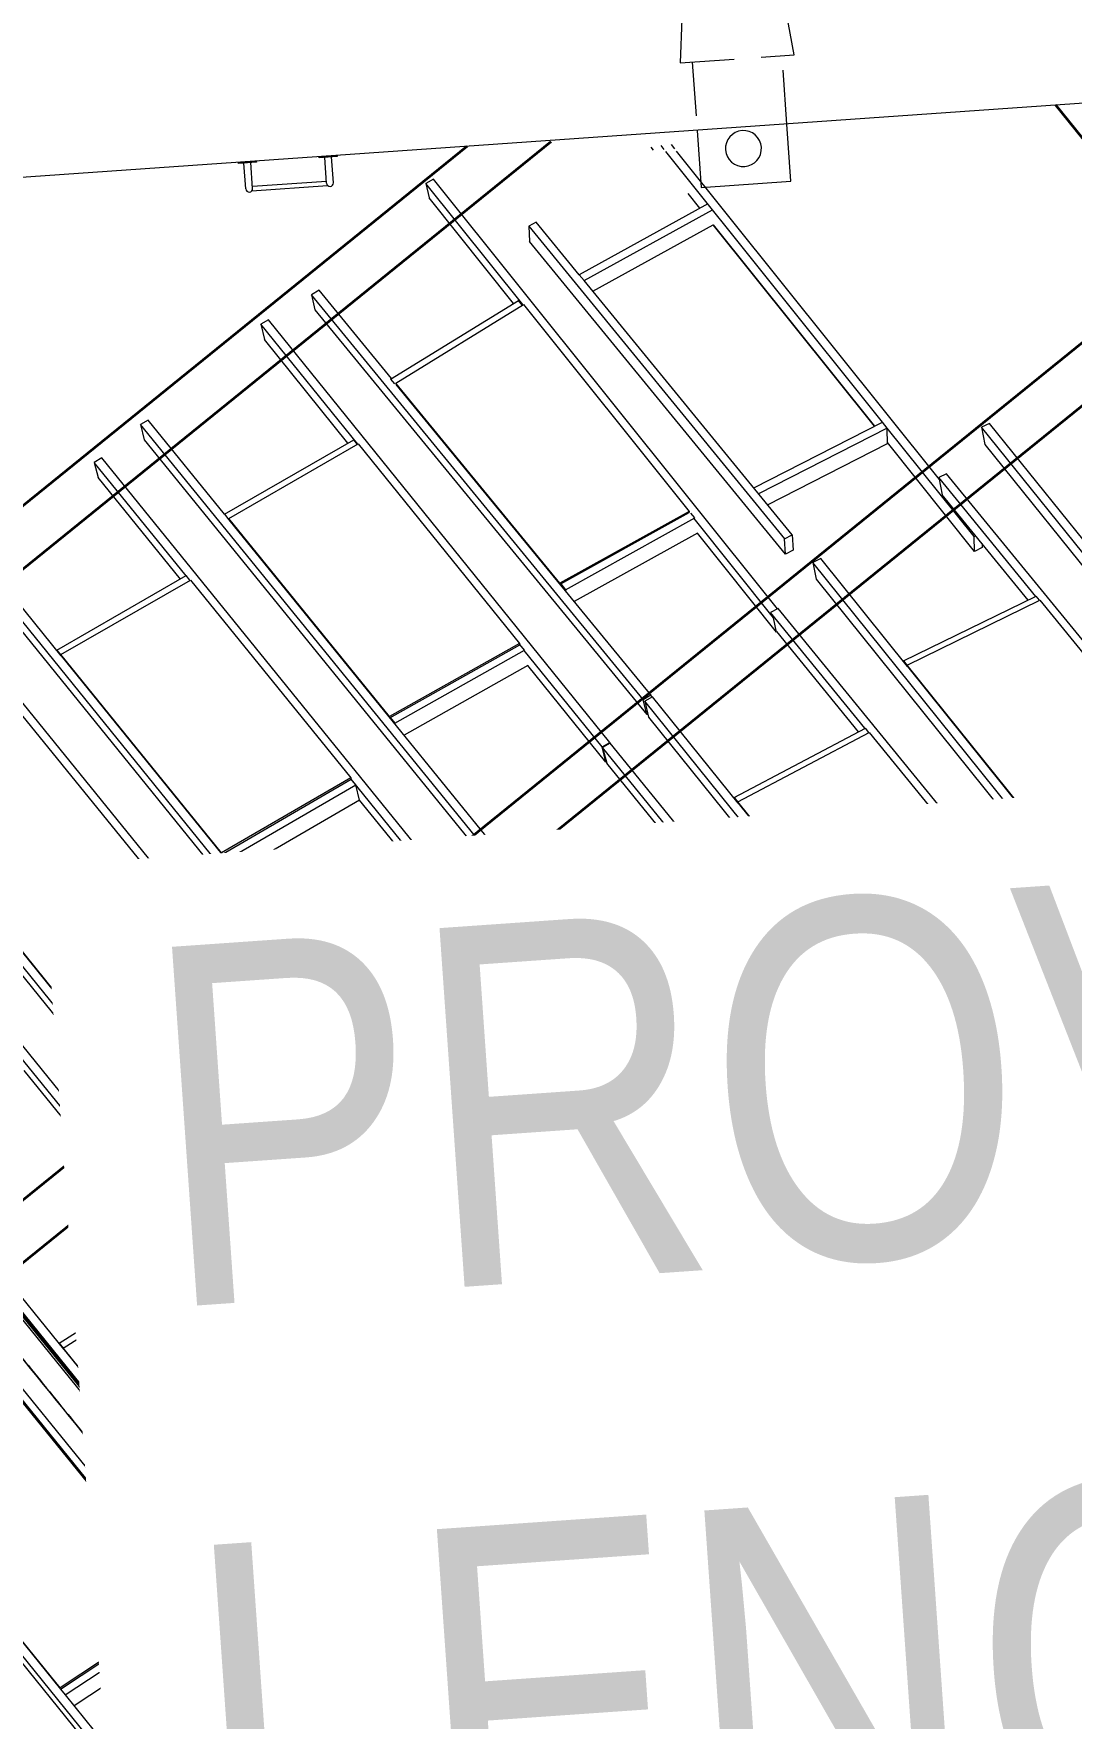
# Model space of a CAD drawing. Header units: millimetres. Extents: x 834681283 to 835686922, y 817551134 to 819407044.
# Drawn here: x 835559360 to 835565128, y 818179809 to 818189179 of the extents above; entities that cross this region are included whole.
import ezdxf

# ---------------------------------------------------------------- set-up
doc = ezdxf.new("R2010")
doc.units = ezdxf.units.MM
doc.header["$LTSCALE"] = 1200
doc.header["$MEASUREMENT"] = 0
for name, pattern in [('P01-MAGP-P-RF$0$HIDDEN2', [0.1875, 0.125, -0.0625]), ('P01-MAGP-P-RF$0$P01_MS_01_N1-FloorPlan-PART2OFUPPERROOFSETTINGOUT$0$BH DASHED3', [2, 1, -1]), ('P01-MAGP-P-RF$0$PHANTOM', [2.5, 1.25, -0.25, 0.25, -0.25, 0.25, -0.25])]:
    doc.linetypes.add(name, pattern=pattern)
for name, color, linetype, lineweight in [('P01-MAAN-P-EVA$0$DW-TXT', 7, 'Continuous', 13), ('P01-MAGP-P-RF$0$A-GENM', 253, 'Continuous', 13), ('P01-MAGP-P-RF$0$AR-ROOF_AR_BS_MI_', 3, 'Continuous', 18), ('P01-MAGP-P-RF$0$AR-STAIR_AR_BS_MI_', 253, 'Continuous', 18), ('P01-MAGP-P-RF$0$MMH053__', 253, 'P01-MAGP-P-RF$0$PHANTOM', 40), ('P01-MAGP-P-RF$0$P01_MS_01_N1-FloorPlan-PART2OFUPPERROOFSETTINGOUT$0$S-BEAM', 253, 'Continuous', 35), ('P01-MAGP-P-RF$0$P01_MS_01_N1-FloorPlan-PART2OFUPPERROOFSETTINGOUT$0$S-COLS-HIDN', 253, 'P01-MAGP-P-RF$0$P01_MS_01_N1-FloorPlan-PART2OFUPPERROOFSETTINGOUT$0$BH DASHED3', 18), ('P01-MAGP-P-RF$0$ROOF MESH HALF TONE$0$A-GLAZ', 253, 'Continuous', 9), ('P01-MAGP-P-RF$0$ROOF MESH HALF TONE$0$A-MASS', 253, 'Continuous', 9)]:
    doc.layers.add(name, color=color, linetype=linetype, lineweight=lineweight)
doc.styles.add('P01-MAAN-P-EVA$0$ARIAL', font='arial.ttf', dxfattribs={"width": 0.8})

# ---------------------------------------------------------------- blocks, each defined once
blk = doc.blocks.new('P01-MAAN-P-EVA')
at = {"layer": 'P01-MAAN-P-EVA$0$DW-TXT', "insert": (835559946.3, 818184087.5), "char_height": 2000, "attachment_point": 1, "rotation": 3.99859, "style": 'P01-MAAN-P-EVA$0$ARIAL', "bg_fill": 3, "box_fill_scale": 1.25, "bg_fill_color": 256, "bg_fill_transparency": 0}
blk.add_mtext_dynamic_manual_height_columns('PROVIDED AGGREGATE LENGTH OF BUILDING FRONTAGES UPON THOROUGHFARES = 167.0m ', width=35991.508, gutter_width=10, heights=[0], dxfattribs=at)
blk = doc.blocks.new('P01-MAGP-P-RF$0$ROOF MESH HALF TONE')
at = {"layer": 'P01-MAGP-P-RF$0$ROOF MESH HALF TONE$0$A-GLAZ', "lineweight": 5}
for p, q in [((35053.4, 74606.9), (35040.8, 74625.1)), ((35112.9, 74606.9), (35097.5, 74629.1)), ((36217, 73009.6), (35121, 74595.1)), ((35153.1, 74631.1), (35169.8, 74606.9)), ((35179.3, 74593.2), (36508.9, 72669.8)), ((33821.9, 74531.5), (33778.1, 74509.9)), ((34268.3, 73801), (33778.1, 74509.9)), ((33778.1, 74509.9), (33789.6, 74429)), ((35562.7, 72013.8), (33821.9, 74531.5)), ((34217.3, 73810.4), (33789.6, 74429)), ((35287.8, 74267.7), (35228.9, 74353)), ((34331.3, 74233.3), (34330.5, 74148.4)), ((34374.9, 74252.6), (34331.3, 74233.3)), ((34331.3, 74233.3), (35629.4, 72399.3)), ((34592.7, 73944.9), (34374.9, 74252.6)), ((35332.9, 74288.6), (34592.7, 73944.9)), ((34617.3, 73909.8), (35357.2, 74253.4)), ((35628.5, 72314.5), (34330.5, 74148.4)), ((34661.5, 73847.7), (35355.4, 74169.9)), ((36171.1, 72989.9), (35355.2, 74170.2)), ((35355.4, 74169.9), (36171.1, 72989.9)), ((33143.8, 73959.2), (33100.1, 73937.5)), ((34783.1, 71563.3), (33100.1, 73937.5)), ((33100.1, 73937.5), (33113.9, 73853.1)), ((33511, 73441.2), (33143.8, 73959.2)), ((34592.7, 73944.9), (34617.3, 73909.8)), ((33113.9, 73853.1), (34797, 71479)), ((35672.9, 72418.7), (34617.5, 73909.9)), ((32851.7, 73814), (32807.8, 73792.8)), ((33298.6, 73089.9), (32807.8, 73792.8)), ((32807.8, 73792.8), (32821.5, 73707.1)), ((34581.3, 71336.9), (32851.7, 73814)), ((33506.1, 73438.6), (34245.7, 73825.2)), ((33534, 73414.2), (34272.6, 73800.3)), ((34265.7, 73796.7), (34245.7, 73825.2)), ((34272.6, 73800.3), (35110, 72589.1)), ((33245, 73100.5), (32821.5, 73707.1)), ((33506.1, 73438.6), (33526.1, 73410)), ((34365.7, 72241), (33534, 73414.2)), ((33534, 73414.2), (33535.1, 73407.2)), ((34826.8, 71585), (33535.1, 73407.2)), ((32146, 73304.9), (32102.1, 73283.8)), ((33814, 70845.7), (32102.1, 73283.8)), ((32102.1, 73283.8), (32116.3, 73197.3)), ((32532.9, 72753.9), (32146, 73304.9)), ((32116.3, 73197.3), (33822.4, 70767.5)), ((31874.3, 73112.8), (31830.3, 73091.4)), ((32296.1, 72427), (31830.3, 73091.4)), ((31830.3, 73091.4), (31845.9, 73005.4)), ((33591, 70663.9), (31874.3, 73112.8)), ((32531.9, 72753.5), (33278.5, 73116.8)), ((32555.1, 72728), (33301.6, 73091.3)), ((33297.6, 73089.4), (33278.5, 73116.8)), ((33301.6, 73091.3), (34117.9, 71922.3)), ((32262.8, 72410.8), (31845.9, 73005.4)), ((35477.9, 72694.2), (36217.2, 73009.6)), ((36241.8, 72974.5), (36217.2, 73009.6)), ((36241.8, 72974.5), (35502.7, 72659.2)), ((36236.6, 72889.5), (36241.5, 72969.1)), ((36680.9, 72338.5), (36241.6, 72974)), ((36810.2, 72960.5), (36765.2, 72942.4)), ((38505.7, 70440), (36765.2, 72942.4)), ((36765.2, 72942.4), (36777.2, 72844.5)), ((38001.9, 71247.1), (36810.2, 72960.5)), ((35547.7, 72595.6), (36236.6, 72889.5)), ((36678.2, 72256.4), (36237, 72894.6)), ((36777.2, 72844.5), (38517.7, 70342.1)), ((32531.9, 72753.5), (32555.2, 72720.2)), ((32556.3, 72720.7), (32552.9, 72725.5)), ((33370, 71567.4), (32555.1, 72728)), ((32555.1, 72728), (32556.3, 72720.7)), ((33857.9, 70866.8), (32556.3, 72720.7)), ((31572.4, 72031.4), (31154.4, 72629)), ((36552.2, 72698.3), (36507.5, 72679.4)), ((36999.6, 71983), (36507.5, 72679.4)), ((36507.5, 72679.4), (36520.9, 72583)), ((38246.2, 70300.5), (36552.2, 72698.3)), ((32835.2, 70141.5), (31110.5, 72607.6)), ((35110, 72589.1), (34365.7, 72241)), ((34370.9, 72235.9), (35111.1, 72582.1)), ((34394.7, 72201.8), (35140.2, 72550.5)), ((35110, 72589.1), (35111.1, 72582)), ((35140.2, 72550.5), (35120.2, 72579)), ((35537.4, 71965.5), (35135, 72547.4)), ((36957, 71965.7), (36520.9, 72583)), ((31125.9, 72522), (32839.2, 70072.1)), ((35148.2, 72465.6), (34438, 72133.5)), ((35548.8, 71884.7), (35147.7, 72464.8)), ((32606.3, 69978.1), (30891.8, 72422.4)), ((31549.6, 72064.8), (32296.6, 72427.2)), ((31571.1, 72038.7), (32318.1, 72401.1)), ((32315.7, 72400), (32296.6, 72427.2)), ((32318.1, 72401.1), (33131.4, 71241)), ((35628.5, 72314.5), (35629.4, 72399.3)), ((35629.4, 72399.3), (35672.9, 72418.7)), ((35672.9, 72418.7), (35672.1, 72333.9)), ((36678.2, 72256.4), (36680.9, 72338.5)), ((36680.9, 72338.5), (36690.6, 72342.9)), ((35672.1, 72333.9), (35628.5, 72314.5)), ((35821.9, 72276), (35777.2, 72257.2)), ((37525, 69738.4), (35777.2, 72257.2)), ((35777.2, 72257.2), (35789.3, 72162.6)), ((36260.7, 71643.6), (35821.9, 72276)), ((36721.7, 72275.8), (36678.2, 72256.4)), ((36722.4, 72297.8), (36721.7, 72275.8)), ((34365.7, 72241), (34366.8, 72233.9)), ((34366.8, 72233.9), (34370.9, 72235.9)), ((34371.7, 72227), (34370.9, 72235.9)), ((34370.9, 72235.9), (34394.7, 72201.8)), ((34394.7, 72201.8), (34395.5, 72193.4)), ((35789.3, 72162.6), (37537.1, 69643.8)), ((31549.6, 72064.8), (31572.2, 72032.5)), ((32385.1, 70874.8), (31571.1, 72038.7)), ((31571.1, 72038.7), (31572.4, 72031.3)), ((31572.4, 72031.3), (32386.4, 70867.4)), ((35567.4, 72016), (35523.1, 71995.8)), ((36001.3, 71317.3), (35523.1, 71995.8)), ((35537.4, 71965.5), (35540.9, 71967.3)), ((35548.8, 71884.7), (35537.4, 71965.5)), ((37266.7, 69605.1), (35567.4, 72016)), ((36241.2, 71675.9), (37002.6, 71984.2)), ((37019.8, 71959.5), (37002.6, 71984.2)), ((31849.5, 69446.9), (30122.5, 71917.5)), ((34117.9, 71922.3), (33370, 71567.4)), ((33371.2, 71560.1), (34119.1, 71914.9)), ((33395.5, 71527.2), (34143.4, 71882.1)), ((34117.9, 71922.3), (34119.1, 71914.9)), ((34119.1, 71914.9), (34120.1, 71915.4)), ((34143.4, 71882.1), (34120.1, 71915.4)), ((34537.4, 71315.8), (34142.4, 71881.5)), ((35551.5, 71886), (35548.8, 71884.7)), ((35964, 71300.7), (35549.7, 71888.5)), ((36259.6, 71651.8), (37020.6, 71959.9)), ((37020.6, 71959.9), (37786.6, 70875.5)), ((30140, 71833.9), (31867.1, 69363.3)), ((34156.3, 71795.5), (33443.4, 71457.2)), ((34551, 71230), (34156.3, 71795.4)), ((31622.8, 69289.2), (29908.2, 71734.4)), ((31329.4, 71719.1), (32146.4, 70554.3)), ((36241.7, 71671), (36241.2, 71675.9)), ((36241.2, 71675.9), (36260, 71649.1)), ((37029, 70543.1), (36259.6, 71651.8)), ((36259.6, 71651.8), (36260.7, 71643.6)), ((36260.7, 71643.6), (37030.1, 70534.9)), ((33370, 71567.4), (33371.2, 71560.1)), ((33372.5, 71558.2), (33372.2, 71560.5)), ((33372.2, 71560.5), (33395.5, 71527.2)), ((34783.1, 71563.3), (34826.8, 71585)), ((34797, 71479), (34783.1, 71563.3)), ((34835.5, 71574.1), (34791.1, 71553.9)), ((36533.5, 69048.9), (34791.1, 71553.9)), ((34791.1, 71553.9), (34805.8, 71463.5)), ((34826.8, 71585), (34829.1, 71571.2)), ((35269, 70950.9), (34835.5, 71574.1)), ((34802.8, 71481.8), (34797, 71479)), ((34805.8, 71463.5), (36548.2, 68958.5)), ((31403.2, 70175.1), (30585, 71345.6)), ((30586.5, 71338.4), (31404.7, 70167.9)), ((34537.4, 71315.8), (34581.3, 71336.9)), ((34551, 71230), (34537.4, 71315.8)), ((34582.3, 71333.1), (34538.2, 71311.6)), ((35005.6, 70647.2), (34538.2, 71311.6)), ((34538.2, 71311.6), (34556.3, 71223.7)), ((34581.3, 71336.9), (34582, 71332.9)), ((36286.6, 68910), (34582.3, 71333.1)), ((35248.6, 70983.9), (36003.8, 71318.4)), ((36021.8, 71292.7), (36003.8, 71318.4)), ((33131.4, 71241), (32385.1, 70874.8)), ((32386, 70867.2), (33132.3, 71233.4)), ((33131.4, 71241), (33132.7, 71233.6)), ((33132.3, 71233.4), (33132.7, 71233.6)), ((33155.5, 71200.2), (33132.3, 71233.4)), ((33547.1, 70642.5), (33132.7, 71233.6)), ((34554.7, 71231.8), (34551, 71230)), ((34972.8, 70631.6), (34556.3, 71223.7)), ((35267.7, 70958.7), (36022.6, 71293)), ((36022.6, 71293), (36807.3, 70179.7)), ((32409.2, 70834), (33155.5, 71200.2)), ((33171.4, 71114.6), (33155.5, 71200.2)), ((33171.4, 71114.6), (32458.3, 70764.7)), ((33562.7, 70556.6), (33171.4, 71114.7)), ((35249.2, 70979.3), (35248.6, 70983.9)), ((35248.6, 70983.9), (35268.1, 70955.9)), ((36055.6, 69825.8), (35267.7, 70958.7)), ((35267.7, 70958.7), (35269, 70950.9)), ((35269, 70950.9), (36056.9, 69818)), ((32385.1, 70874.8), (32386.4, 70867.4)), ((32386, 70867.2), (32409.2, 70834)), ((33808.1, 70853.5), (33805.5, 70852.3)), ((35542.7, 68359.8), (33805.5, 70852.3)), ((33805.5, 70852.3), (33822.7, 70765.6)), ((33814, 70845.7), (33857.9, 70866.8)), ((34279.1, 70257.3), (33855.2, 70865.5)), ((33857.9, 70866.8), (33859.1, 70860)), ((37027.2, 70533.7), (37785.3, 70866.3)), ((37786.6, 70875.5), (37029, 70543.1)), ((32879.1, 70162.9), (32409.7, 70834.2)), ((33822.7, 70765.6), (35541.5, 68299.7)), ((37049.2, 70502.3), (37807.2, 70835)), ((33547.1, 70642.5), (33591, 70663.9)), ((33591, 70663.9), (33594.3, 70646)), ((33562.7, 70556.6), (33547.1, 70642.5)), ((33597.7, 70647.7), (33553.9, 70625.4)), ((34012.5, 69972.6), (33553.9, 70625.4)), ((33553.9, 70625.4), (33573.9, 70540.8)), ((33569.4, 70559.8), (33562.7, 70556.6)), ((35305.3, 68217.1), (33597.7, 70647.7)), ((34257.9, 70290.8), (35007.5, 70648.1)), ((34277.6, 70264.8), (35027, 70622.1)), ((35026, 70621.6), (35007.5, 70648.1)), ((35027, 70622.1), (35826.3, 69485.8)), ((32146.4, 70554.3), (31403.2, 70175.1)), ((31404, 70167.6), (32147.2, 70546.8)), ((31427.4, 70134.2), (32170.6, 70513.4)), ((32146.4, 70554.3), (32147.9, 70547.1)), ((32170.6, 70513.4), (32147.2, 70546.8)), ((32147.3, 70546.8), (32147.9, 70547.1)), ((32562.5, 69956), (32147.9, 70547.1)), ((32189, 70429.9), (32170.6, 70513.4)), ((33983.4, 69957.9), (33573.9, 70540.8)), ((37029, 70543.1), (37030.1, 70534.9)), ((37029.1, 70531), (37049.2, 70502.3)), ((37569.7, 69757.2), (37052, 70503.2)), ((32189, 70429.9), (31475.9, 70066.1)), ((32580.4, 69871.9), (32188.9, 70430)), ((34258.6, 70286.8), (34257.9, 70290.8)), ((34257.9, 70290.8), (34278.3, 70261.7)), ((35079.9, 69113.8), (34277.6, 70264.8)), ((34277.6, 70264.8), (34279.1, 70257.3)), ((34279.1, 70257.3), (35081.4, 69106.3)), ((31403.2, 70175.1), (31404.7, 70167.9)), ((31404, 70167.6), (31427.4, 70134.2)), ((31893.3, 69469), (31428.1, 70134.5)), ((32824.2, 70156.5), (32820.2, 70154.5)), ((34554.1, 67669.9), (32820.2, 70154.5)), ((32820.2, 70154.5), (32839.5, 70070.9)), ((32835.2, 70141.5), (32879.1, 70162.9)), ((33291, 69565), (32875.1, 70160.9)), ((32879.1, 70162.9), (32881, 70152.4)), ((36054.6, 69816.9), (36806.6, 70170.9)), ((36807.3, 70179.7), (36055.6, 69825.8)), ((36077.1, 69784.9), (36829, 70138.9)), ((36806.6, 70171), (36808.6, 70171.9)), ((36829, 70138.9), (36806.6, 70170.9)), ((36807.3, 70179.7), (36808.6, 70171.9)), ((37222.4, 69584.9), (36809.5, 70170.7)), ((36845.4, 70054.4), (36829, 70138.9)), ((32839.5, 70070.9), (34558.4, 67607.9)), ((36846.5, 70048.7), (36130.8, 69711.8)), ((37238.1, 69492.9), (36846.3, 70048.9)), ((32562.5, 69956), (32606.3, 69978.1)), ((32580.4, 69871.9), (32562.5, 69956)), ((32613.6, 69960.7), (32570.1, 69937.6)), ((33020.8, 69295.6), (32570.1, 69937.6)), ((32570.1, 69937.6), (32591.6, 69855.8)), ((32606.3, 69978.1), (32610.4, 69959)), ((34323.1, 67525.7), (32613.6, 69960.7)), ((33269.2, 69598.7), (34014, 69973.4)), ((33289.4, 69572.1), (34034.1, 69946.7)), ((34033, 69946.2), (34014, 69973.4)), ((34034.1, 69946.7), (34844.5, 68793.2)), ((31579.3, 69266.4), (31163.5, 69859.3)), ((32586.6, 69875), (32580.4, 69871.9)), ((32995, 69281.2), (32591.6, 69855.8)), ((36054.6, 69816.9), (36077.1, 69784.9)), ((36055.6, 69825.8), (36056.9, 69818)), ((31599.3, 69184.3), (31206.8, 69744.1)), ((36577.9, 69069.1), (36079.5, 69785.7)), ((33270, 69595.1), (33269.2, 69598.7)), ((33269.2, 69598.7), (33290.1, 69568.8)), ((34102.5, 68407), (33289.4, 69572.1)), ((33289.4, 69572.1), (33291, 69564.9)), ((33291, 69564.9), (34104.1, 68399.8)), ((31838.9, 69461.4), (31835.1, 69459.4)), ((33567.2, 66979.3), (31835.1, 69459.4)), ((31835.1, 69459.4), (31856, 69378.5)), ((31849.5, 69446.9), (31893.3, 69469)), ((32304, 68873.5), (31889.4, 69467.1)), ((31893.3, 69469), (31895.5, 69458.4)), ((35079.6, 69105.5), (35826.2, 69477.5)), ((35826.3, 69485.8), (35079.9, 69113.8)), ((35102.5, 69072.8), (35849, 69444.9)), ((35826.2, 69477.5), (35827.8, 69478.3)), ((35849, 69444.9), (35826.2, 69477.5)), ((35826.3, 69485.8), (35827.8, 69478.3)), ((36242.6, 68888.6), (35828.5, 69477.3)), ((35867.5, 69362.6), (35849, 69444.9)), ((31856, 69378.5), (33588.1, 66898.4)), ((35868.4, 69358.4), (35153.9, 69002.3)), ((36260.7, 68800.7), (35868.3, 69358.6)), ((31579.3, 69266.4), (31622.8, 69289.2)), ((31599.3, 69184.3), (31579.3, 69266.4)), ((31629.9, 69272.5), (31586.6, 69248.7)), ((32030.9, 68615.7), (31586.6, 69248.7)), ((31586.6, 69248.7), (31609.6, 69169.5)), ((31622.8, 69289.2), (31627.3, 69271.1)), ((33340.2, 66835.4), (31629.9, 69272.5)), ((32281.7, 68907.6), (33022.5, 69295.7)), ((32302.2, 68880.5), (33042.9, 69268.5)), ((33041.9, 69268), (33022.5, 69295.7)), ((33042.9, 69268.5), (33862.3, 68101.3)), ((31604.5, 69187.1), (31599.3, 69184.3)), ((32007.2, 68602.9), (31609.6, 69169.5)), ((35079.6, 69105.5), (35102.5, 69072.8)), ((35079.9, 69113.8), (35081.4, 69106.3)), ((35586.7, 68381.3), (35104.3, 69073.5)), ((36511.2, 69079.9), (36504.4, 69076.4)), ((38241.3, 66585.8), (36504.4, 69076.4)), ((36504.4, 69076.4), (36522.7, 68999.5)), ((36533.5, 69048.9), (36577.9, 69069.1)), ((36548.1, 69098.9), (36541.6, 69095.5)), ((36554.3, 69090), (36548.1, 69098.9)), ((36978.2, 68482.2), (36571, 69066)), ((36577.9, 69069.1), (36580.6, 69052.3)), ((36533.9, 69046.4), (36533.5, 69048.9)), ((36548.2, 68958.5), (36546.4, 68969.5)), ((32282.5, 68904.2), (32281.7, 68907.6)), ((32281.7, 68907.6), (32303, 68877.1)), ((33124.1, 67703.5), (32302.2, 68880.5)), ((32302.2, 68880.5), (32304, 68873.5)), ((32304, 68873.5), (33126, 67696.5)), ((36242.6, 68888.6), (36286.6, 68910)), ((36260.7, 68800.7), (36242.6, 68888.6)), ((36301.1, 68877.9), (36257.6, 68854.7)), ((36286.6, 68910), (36294, 68874.2)), ((38008.3, 66447.2), (36301.1, 68877.9)), ((36548.2, 68958.6), (38261.3, 66502.2)), ((31317.4, 68182.7), (30902.9, 68776.1)), ((34844.5, 68793.2), (34102.5, 68407)), ((34102.7, 68399.1), (34844.8, 68785.3)), ((34844.5, 68793.2), (34846.2, 68786)), ((34868, 68752.2), (34844.8, 68785.3)), ((34844.9, 68785.3), (34846.2, 68786)), ((35261.6, 68194.7), (34846.7, 68785.1)), ((36707.9, 68213.6), (36257.6, 68854.7)), ((36257.6, 68854.7), (36279.6, 68772.9)), ((36270.7, 68805.5), (36260.7, 68800.7)), ((32581.2, 66288), (30850, 68766)), ((30872.4, 68687.6), (32603.6, 66209.6)), ((34125.9, 68365.9), (34868, 68752.2)), ((34888.2, 68672), (34868, 68752.2)), ((36682, 68200), (36279.6, 68772.9)), ((30644.5, 68588), (32359.7, 66141.2)), ((31294.9, 68217.1), (32032.1, 68616.4)), ((31315.5, 68189.4), (32052.6, 68588.7)), ((32051.8, 68588.2), (32032.1, 68616.4)), ((32052.6, 68588.7), (32879.9, 67409.8)), ((34889, 68668.8), (34175.6, 68297.5)), ((35281.5, 68110.1), (34888.9, 68668.9)), ((34102.5, 68407), (34104.1, 68399.8)), ((35563.6, 68403.6), (35557.8, 68400.5)), ((35568.8, 68396.2), (35563.6, 68403.6)), ((34102.7, 68399.1), (34125.9, 68365.9)), ((34597.9, 67692.3), (34127.4, 68366.5)), ((35523.5, 68382.2), (35520.2, 68380.4)), ((37254.5, 65895.9), (35520.2, 68380.4)), ((35520.2, 68380.4), (35540, 68305.1)), ((35542.7, 68359.8), (35586.7, 68381.3)), ((35990.6, 67791.9), (35581.1, 68378.6)), ((35586.7, 68381.3), (35589.7, 68366.3)), ((31295.8, 68213.7), (31294.9, 68217.1)), ((31294.9, 68217.1), (31316.4, 68186.3)), ((35261.6, 68194.7), (35305.3, 68217.1)), ((35305.3, 68217.1), (35312.2, 68187.7)), ((35541.4, 68299.7), (37275.8, 65815.1)), ((35559.9, 68273.2), (35558.3, 68281.5)), ((35968.6, 67826), (36709.5, 68214.4)), ((36728.8, 68186.7), (36709.5, 68214.4)), ((32145.4, 67001.6), (31315.5, 68189.4)), ((31315.5, 68189.4), (31317.4, 68182.7)), ((31317.4, 68182.7), (32147.3, 66994.9)), ((35281.5, 68110.1), (35261.6, 68194.7)), ((35317.2, 68190.4), (35273.9, 68166.6)), ((35717.2, 67535.1), (35273.9, 68166.6)), ((35273.9, 68166.6), (35297, 68087.4)), ((37026.1, 65755.7), (35317.2, 68190.4)), ((35988.8, 67798.8), (36729.5, 68187.1)), ((36729.5, 68187.1), (37547.8, 67022.1)), ((29867.9, 68070.3), (31594.2, 65602.1)), ((33862.3, 68101.3), (33124.1, 67703.5)), ((33124.7, 67695.8), (33863, 68093.7)), ((33148.2, 67662.3), (33886.4, 68060.2)), ((33862.3, 68101.3), (33864.1, 68094.3)), ((33863, 68093.7), (33864.1, 68094.3)), ((33886.4, 68060.2), (33863, 68093.7)), ((34279.6, 67502.6), (33864.7, 68093.6)), ((33908.1, 67982.1), (33886.4, 68060.2)), ((35289.2, 68114), (35281.5, 68110.1)), ((35693.7, 67522.3), (35297, 68087.4)), ((31617.5, 65525.3), (29897, 67985.1)), ((33908.9, 67979.5), (33196.5, 67595.6)), ((34301.1, 67420.8), (33909, 67979.4)), ((31064.4, 67907), (31898, 66717.8)), ((35969.6, 67822), (35968.6, 67826)), ((35968.6, 67826), (35989.5, 67796.2)), ((36810.2, 66622.1), (35988.8, 67798.8)), ((35988.8, 67798.8), (35990.7, 67791.9)), ((35990.7, 67791.9), (36812, 66615.2)), ((33124.1, 67703.5), (33126, 67696.5)), ((33124.7, 67695.8), (33148.2, 67662.3)), ((33610.7, 67002.4), (33149.4, 67662.9)), ((34540.6, 67688.7), (34535.9, 67686.1)), ((36268.4, 65205.5), (34535.9, 67686.1)), ((34535.9, 67686.1), (34557, 67612.5)), ((34554.1, 67669.9), (34597.9, 67692.3)), ((34579.1, 67709.9), (34573.5, 67706.8)), ((34583.7, 67703.4), (34579.1, 67709.9)), ((35003.8, 67101.8), (34593.1, 67689.9)), ((34597.9, 67692.3), (34601.1, 67678.5)), ((34558.3, 67607.9), (36290.9, 65127.4)), ((34573.4, 67586.3), (34571.9, 67593.1)), ((31165.3, 66304.8), (30330.3, 67498.7)), ((30332.3, 67492.1), (31167.3, 66298.2)), ((34279.6, 67502.6), (34323.1, 67525.7)), ((34301.1, 67420.8), (34279.6, 67502.6)), ((34333.5, 67501.9), (34290.5, 67477.5)), ((34727, 66855.4), (34290.5, 67477.5)), ((34290.5, 67477.5), (34314.7, 67400.9)), ((34323.1, 67525.7), (34329.9, 67499.8)), ((36043.3, 65065.2), (34333.5, 67501.9)), ((34981.4, 67136.3), (35718.5, 67535.8)), ((35001.9, 67108.6), (35738.9, 67508)), ((35738.2, 67507.6), (35718.5, 67535.8)), ((35738.9, 67508), (36566.4, 66329.1)), ((32879.9, 67409.8), (32145.4, 67001.6)), ((32146.1, 66994.2), (32880.8, 67402.4)), ((32879.9, 67409.8), (32881.9, 67403)), ((32880.8, 67402.4), (32881.9, 67403)), ((32904.4, 67368.6), (32880.8, 67402.4)), ((33296.9, 66811.6), (32882.4, 67402.3)), ((34307.4, 67424.1), (34301.1, 67420.8)), ((34705.8, 66843.5), (34314.7, 67400.9)), ((32169.8, 66960.4), (32904.4, 67368.6)), ((32928.2, 67290.4), (32217, 66895.2)), ((32927.5, 67292.8), (32904.4, 67368.6)), ((33319.9, 66732.3), (32928.2, 67290.5)), ((34982.5, 67132.5), (34981.4, 67136.3)), ((34981.4, 67136.3), (35002.7, 67106)), ((35832.3, 65919.6), (35001.9, 67108.6)), ((35001.9, 67108.6), (35003.9, 67101.8)), ((35003.9, 67101.8), (35834.3, 65912.9)), ((32145.4, 67001.6), (32147.3, 66994.9)), ((33555.6, 66995.4), (33551.3, 66992.9)), ((33567.2, 66979.3), (33610.7, 67002.4)), ((33594.4, 67017.3), (33588.7, 67014.1)), ((33598.6, 67011.3), (33594.4, 67017.3)), ((34857.2, 65210), (33606.4, 67000.1)), ((33610.7, 67002.4), (33614.2, 66989)), ((37547.8, 67022.1), (36810.2, 66622.1)), ((36810.6, 66614.4), (37548.3, 67014.4)), ((32146.1, 66994.2), (32169.8, 66960.4)), ((32624.5, 66311.8), (32171, 66960.9)), ((35283, 64514.5), (33551.3, 66992.9)), ((33551.3, 66992.9), (33573.7, 66921.1)), ((33574.9, 66917.2), (35306.6, 64438.8)), ((33588.1, 66898.4), (33586.7, 66903.9)), ((33296.9, 66811.6), (33340.2, 66835.4)), ((33319.9, 66732.3), (33296.9, 66811.6)), ((33350, 66812.8), (33307.2, 66787.9)), ((33340.2, 66835.4), (33347.2, 66811.1)), ((35060.1, 64375.2), (33350, 66812.8)), ((33994.7, 66446.6), (34728.3, 66856.1)), ((34015.4, 66418.3), (34748.9, 66827.8)), ((34748.4, 66827.4), (34728.3, 66856.1)), ((34748.9, 66827.8), (35584.6, 65636.9)), ((31898, 66717.8), (31165.3, 66304.8)), ((31900.1, 66711.2), (31898, 66717.8)), ((33737.1, 66175.1), (33307.2, 66787.9)), ((33307.2, 66787.9), (33332.6, 66713.8)), ((33325.2, 66735.3), (33319.9, 66732.3)), ((33718.1, 66164.2), (33332.6, 66713.8)), ((31166.7, 66297.9), (31899.5, 66710.8)), ((31190.5, 66263.8), (31923.3, 66676.8)), ((31899.5, 66710.9), (31900.1, 66711.2)), ((31923.3, 66676.8), (31899.5, 66710.8)), ((31900.1, 66711.2), (32316.5, 66117.1)), ((31947.4, 66600.1), (31923.3, 66676.8)), ((36810.2, 66622.1), (36812, 66615.2)), ((31947.4, 66600.1), (31236.4, 66199.4)), ((31947.3, 66600.1), (32340.1, 66039.8)), ((36810.6, 66614.4), (36834, 66580.9)), ((33995.8, 66442.7), (33994.7, 66446.6)), ((33994.7, 66446.6), (34016.1, 66416)), ((34853.9, 65218.2), (34015.4, 66418.3)), ((34015.4, 66418.3), (34017.5, 66411.8)), ((31167.3, 66298.2), (31165.3, 66304.8)), ((31166.7, 66297.9), (31190.5, 66263.8)), ((31191.2, 66264.1), (31637.3, 65626.2)), ((32570.6, 66302.8), (32566.4, 66300.4)), ((34298, 63822.9), (32566.4, 66300.4)), ((32566.4, 66300.4), (32590.2, 66230.3)), ((32581.2, 66288), (32624.5, 66311.8)), ((32609.3, 66325.3), (32603.6, 66322)), ((32613.3, 66319.5), (32609.3, 66325.3)), ((33031.2, 65721.7), (32620.4, 66309.5)), ((32624.5, 66311.8), (32628.5, 66297.8)), ((36566.4, 66329.1), (35832.3, 65919.6)), ((35833, 65912.2), (36567.2, 66321.7)), ((35856.6, 65878.3), (36590.8, 66287.9)), ((36566.4, 66329.1), (36568.4, 66322.4)), ((36567.2, 66321.7), (36568.4, 66322.4)), ((36590.8, 66287.9), (36567.2, 66321.7)), ((36982.9, 65731.9), (36568.9, 66321.6)), ((36614.1, 66212.6), (36590.8, 66287.9)), ((32591.2, 66227.2), (34311.1, 63766.3)), ((32603.6, 66209.6), (32602.3, 66214)), ((33008.2, 65756.8), (33738.3, 66175.8)), ((33758.7, 66146.7), (33738.3, 66175.8)), ((36614.9, 66209.9), (35903.9, 65813.3)), ((37006, 65652.8), (36614.8, 66210)), ((32316.5, 66117.1), (32359.7, 66141.2)), ((32340.1, 66039.8), (32316.5, 66117.1)), ((32367.5, 66123.6), (32324.7, 66098.6)), ((32324.7, 66098.6), (32750.1, 65492.1)), ((32324.7, 66098.6), (32349.5, 66026)), ((32359.7, 66141.2), (32365.4, 66122.4)), ((32367.5, 66123.6), (34078, 63685.2)), ((33029, 65727.9), (33759.1, 66146.9)), ((33759.1, 66146.9), (34602.3, 64944.9)), ((35832.3, 65919.6), (35834.3, 65912.9)), ((35833, 65912.2), (35856.6, 65878.3)), ((36311.7, 65229.3), (35858, 65878.9))]:
    blk.add_line(p, q, dxfattribs=at)
at = {"layer": 'P01-MAGP-P-RF$0$ROOF MESH HALF TONE$0$A-MASS', "lineweight": 5}
for points, knots in [([(26562.4, 74606.9), (26761.6, 74322.5), (27146.8, 73772.4), (27692.3, 72993.3), (28212.8, 72249.9), (28631.9, 71651.3), (28962.1, 71179.8), (29208.1, 70828.5), (29453.3, 70478.3), (29657.8, 70186.2), (29821.5, 69952.4), (29985.3, 69718.5), (30190.2, 69425.9), (30436.3, 69074.4), (30682.7, 68722.5), (30929.4, 68370.1), (31135.3, 68076.1), (31300.2, 67840.6), (31423.9, 67663.9), (31547.8, 67487), (31671.8, 67310), (31795.8, 67132.8), (31961.4, 66896.4), (32251.5, 66482.1), (32583.9, 66007.3), (32917.4, 65531), (33168.1, 65173), (33419.4, 64814.1), (33671.2, 64454.5), (33923.7, 64093.9), (34261.1, 63612), (34684.6, 63007.2), (35195.7, 62277.2), (35709.9, 61542.9), (36227.4, 60803.8), (36922.1, 59811.8), (37624.1, 58809.1), (38334.4, 57794.7), (39050.5, 56772), (39956.9, 55477.6), (40879.8, 54159.6), (41628.8, 53089.9), (42196.1, 52279.7), (42769, 51461.4), (43346.6, 50636.6), (43927.9, 49806.4), (44511.9, 48972.4), (45097.7, 48135.7), (45684.5, 47297.8), (46271.1, 46459.9), (46856.8, 45623.5), (47441.5, 44788.5), (48219.3, 43677.6), (49188.3, 42293.7), (50151.9, 40917.6), (50919, 39822), (51683.6, 38730.1), (52634.7, 37371.8), (53768.6, 35752.4), (54707.5, 34411.5), (55455.1, 33343.8), (56014, 32545.6), (56571.2, 31749.9), (57126.6, 30956.6), (57680.4, 30165.8), (58140.4, 29508.9), (58507.6, 28984.5), (58736.7, 28657.3), (58919.8, 28395.8), (59057, 28199.8), (59194.1, 28004), (59331.1, 27808.3), (59468, 27612.8), (59650.5, 27352.3), (59878.2, 27027), (60151.1, 26637.3), (60514.4, 26118.4), (60967.6, 25471.3), (61509.7, 24697), (62050.3, 23925), (62589.3, 23155.2), (63126.7, 22387.7), (63662.6, 21622.4), (64196.9, 20859.3), (64729.7, 20098.3), (65261.1, 19339.5), (65702.6, 18708.9), (66055.1, 18205.5), (66319.1, 17828.4), (66582.8, 17451.9), (66846.1, 17075.9), (67109.2, 16700.1), (67459.9, 16199.2), (67898.8, 15572.4), (68427.7, 14817.1), (68960.2, 14056.5), (69498, 13288.5), (70223.9, 12251.9), (71151.7, 10926.9), (71923.6, 9824.4), (72319, 9259.7)], [0, 0, 0, 0, 0.011905, 0.02381, 0.035714, 0.047619, 0.053571, 0.059524, 0.065476, 0.071429, 0.074405, 0.077381, 0.083333, 0.089286, 0.095238, 0.10119, 0.107143, 0.110119, 0.113095, 0.116071, 0.119048, 0.122024, 0.125, 0.130952, 0.142857, 0.14881, 0.154762, 0.160714, 0.166667, 0.172619, 0.178571, 0.190476, 0.202381, 0.214286, 0.22619, 0.238095, 0.261905, 0.27381, 0.285714, 0.309524, 0.333333, 0.345238, 0.357143, 0.369048, 0.380952, 0.392857, 0.404762, 0.416667, 0.428571, 0.440476, 0.452381, 0.464286, 0.47619, 0.5, 0.52381, 0.535714, 0.547619, 0.571429, 0.595238, 0.619048, 0.630952, 0.642857, 0.654762, 0.666667, 0.678571, 0.690476, 0.696429, 0.702381, 0.705357, 0.708333, 0.71131, 0.714286, 0.717262, 0.720238, 0.72619, 0.732143, 0.738095, 0.75, 0.761905, 0.77381, 0.785714, 0.797619, 0.809524, 0.821429, 0.833333, 0.845238, 0.857143, 0.863095, 0.869048, 0.875, 0.880952, 0.886905, 0.892857, 0.904762, 0.916667, 0.928571, 0.940476, 0.952381, 0.97619, 1, 1, 1, 1]), ([(72319, 9259.7), (72269.6, 9330.3), (72171, 9471), (71975.1, 9750.9), (71635.1, 10236.5), (71157.2, 10918.9), (70595, 11721.9), (70042.4, 12511), (69498, 13288.5), (68960.2, 14056.5), (68427.7, 14817.1), (67898.8, 15572.4), (67459.9, 16199.2), (67109.2, 16700.1), (66846.1, 17075.9), (66582.8, 17451.9), (66319.1, 17828.4), (66055.1, 18205.5), (65790.7, 18583), (65526, 18961.1), (65172.5, 19465.9), (64818.3, 19971.8), (64463.3, 20478.8), (64196.7, 20859.5), (63929.7, 21240.8), (63662.4, 21622.7), (63394.6, 22005.1), (63171.2, 22324.2), (62992.2, 22579.7), (62857.9, 22771.5), (62723.5, 22963.5), (62589, 23155.6), (62454.4, 23347.8), (62274.8, 23604.3), (61960.2, 24053.6), (61329.5, 24954.3), (60424.6, 26246.7), (59332.2, 27806.7), (58416.4, 29114.7), (57772.4, 30034.5), (57403.5, 30561.2), (57126.4, 30957), (56848.9, 31353.3), (56571, 31750.2), (56292.6, 32147.8), (55920.9, 32678.7), (55268.8, 33609.9), (54332.9, 34946.6), (53391, 36291.7), (52633.8, 37373.1), (52064.1, 38186.7), (51492.5, 39003), (50919, 39822), (50343.7, 40643.7), (49766.5, 41468), (49187.5, 42294.9), (48606.9, 43124), (48024.9, 43955.3), (47441.5, 44788.5), (46856.8, 45623.5), (46271.1, 46459.9), (45684.5, 47297.8), (45097.7, 48135.7), (44511.9, 48972.4), (43927.9, 49806.4), (43346.6, 50636.6), (42769, 51461.4), (42196.1, 52279.7), (41628.8, 53089.9), (41067, 53892.1), (40510.6, 54686.8), (39959.4, 55474), (39231, 56514.3), (38332.3, 57797.8), (37448, 59060.7), (36748.4, 60059.8), (36227.4, 60803.8), (35709.9, 61542.9), (35002.9, 62552.6), (34291.9, 63568), (33576.3, 64590), (33042.4, 65352.5), (32511, 66111.5), (31981.8, 66867.2), (31454.6, 67620.1), (31016.8, 68245.4), (30667.3, 68744.5), (30405.5, 69118.4), (30144.1, 69491.8), (29882.9, 69864.7), (29665.5, 70175.2), (29491.7, 70423.5), (29361.4, 70609.6), (29231, 70795.8), (29057, 71044.3), (28838.6, 71356.2), (28574.2, 71733.8), (28217, 72243.9), (27759.1, 72897.9), (27182.4, 73721.5), (26774, 74304.7), (26562.4, 74606.9)], [0, 0, 0, 0, 0.002976, 0.005952, 0.011905, 0.02381, 0.035714, 0.047619, 0.059524, 0.071429, 0.083333, 0.095238, 0.107143, 0.113095, 0.119048, 0.125, 0.130952, 0.136905, 0.142857, 0.14881, 0.154762, 0.166667, 0.172619, 0.178571, 0.184524, 0.190476, 0.196429, 0.202381, 0.205357, 0.208333, 0.21131, 0.214286, 0.217262, 0.220238, 0.22619, 0.238095, 0.261905, 0.285714, 0.309524, 0.321429, 0.327381, 0.333333, 0.339286, 0.345238, 0.35119, 0.357143, 0.369048, 0.392857, 0.416667, 0.428571, 0.440476, 0.452381, 0.464286, 0.47619, 0.488095, 0.5, 0.511905, 0.52381, 0.535714, 0.547619, 0.559524, 0.571429, 0.583333, 0.595238, 0.607143, 0.619048, 0.630952, 0.642857, 0.654762, 0.666667, 0.678571, 0.690476, 0.702381, 0.72619, 0.75, 0.761905, 0.77381, 0.785714, 0.797619, 0.822917, 0.835565, 0.848214, 0.860863, 0.873512, 0.886161, 0.89881, 0.905134, 0.911458, 0.917783, 0.924107, 0.930432, 0.933594, 0.936756, 0.939918, 0.94308, 0.949405, 0.955729, 0.962054, 0.974702, 0.987351, 1, 1, 1, 1])]:
    blk.add_open_spline(points, degree=3, knots=knots, dxfattribs=at)
blk = doc.blocks.new('P01-MAGP-P-RF$0$Antenna_Mobile - Antenna_Mobile-9597015-Proposed Mesh Open Calc')
at = {"layer": 'P01-MAGP-P-RF$0$A-GENM', "linetype": 'P01-MAGP-P-RF$0$HIDDEN2'}
for p, q in [((32605.6, 75024), (32474.1, 75024)), ((32394.6, 74952.7), (32381.4, 74831)), ((32698.4, 74831), (32685.1, 74952.7)), ((32381.4, 74831), (32698.4, 74831)), ((32414.9, 74831), (32414.9, 74640.5)), ((32664.9, 74640.5), (32664.9, 74831))]:
    blk.add_line(p, q, dxfattribs=at)
at = {"layer": 'P01-MAGP-P-RF$0$A-GENM'}
for p, q in [((32414.9, 74640.5), (32414.9, 74481)), ((32664.9, 74481), (32664.9, 74640.5)), ((32414.9, 74481), (32664.9, 74481))]:
    blk.add_line(p, q, dxfattribs=at)
at = {"layer": 'P01-MAGP-P-RF$0$A-GENM', "linetype": 'P01-MAGP-P-RF$0$HIDDEN2'}
for centre, start, end in [((32474.1, 74944), 90, 173.7902), ((32605.6, 74944), 6.2098, 90)]:
    blk.add_arc(centre, 80, start, end, dxfattribs=at)
at = {"layer": 'P01-MAGP-P-RF$0$A-GENM'}
for start, end in [(0, 180), (180, 0)]:
    blk.add_arc((32539.9, 74581), 50, start, end, dxfattribs=at)
blk = doc.blocks.new('P01-MAGP-P-RF')
at = {"layer": 'P01-MAGP-P-RF$0$AR-ROOF_AR_BS_MI_'}
blk.add_lwpolyline([(835316678.3, 818156596.6, 0.520567), (835304821.9, 818171238.6), (835238973.9, 818166635.3, 0.414214), (835228303.9, 818154361.3), (835231490.9, 818108772.6, 0.414214), (835243764.9, 818098102.6), (835288828.9, 818101252.9, 0.315299), (835304430.5, 818113886.3)], format="xyb", close=True, dxfattribs=at)
at = {"layer": 'P01-MAGP-P-RF$0$AR-STAIR_AR_BS_MI_'}
for p, q in [((835255007.8, 818167605.8), (835254997.8, 818167749.5)), ((835255045.7, 818167608.5), (835255035.7, 818167752.1)), ((835254558.9, 818167574.5), (835254548.9, 818167718.1)), ((835254596.8, 818167577.1), (835254586.8, 818167720.8)), ((835254593, 818167564.3), (835255013.4, 818167593.7)), ((835254595.9, 818167589.6), (835255006.9, 818167618.3))]:
    blk.add_line(p, q, dxfattribs=at)
for points in [[(835254617.7, 818167722.9), (835254517.9, 818167716), (835254517.5, 818167721.9), (835254617.3, 818167728.9)], [(835255066.6, 818167754.3), (835254966.8, 818167747.3), (835254966.4, 818167753.3), (835255066.2, 818167760.3)]]:
    blk.add_lwpolyline(points, close=True, dxfattribs=at)
for centre in [(835254577.9, 818167575.8), (835255026.8, 818167607.2)]:
    blk.add_arc(centre, 19, 183.99895, 3.99895, dxfattribs=at)
at = {"layer": 'P01-MAGP-P-RF$0$P01_MS_01_N1-FloorPlan-PART2OFUPPERROOFSETTINGOUT$0$S-BEAM'}
for p, q in [((835259771.8, 818167162.3), (835259061.4, 818168039.6)), ((835251326.6, 818163846.5), (835256256.4, 818167838.4)), ((835255788.4, 818167810.8), (835251154.8, 818164058.7)), ((835259676.5, 818167098.9), (835253100.3, 818161773.8)), ((835253272.1, 818161561.6), (835259848.3, 818166886.8)), ((835261573.1, 818164774.5), (835254941.5, 818159404.5)), ((835255113.3, 818159192.3), (835261744.9, 818164562.3)), ((835256778.9, 818157033.6), (835253003.6, 818161695.9)), ((835256545.8, 818156844.8), (835252770.4, 818161507.1)), ((835254640.4, 818159160.7), (835247920.1, 818153718.9))]:
    blk.add_line(p, q, dxfattribs=at)
for centre, major_axis, ratio, start_param, end_param in [((835255027.4, 818159298.4), (-85.9, 106.1), 0.323787, 0, 3.141593), ((835255027.4, 818159298.4), (-79.6, 98.3), 0.323787, 0, 3.141593), ((835255027.4, 818159298.4), (-85.9, 106.1), 0.323787, 3.141593, 6.283185), ((835255027.4, 818159298.4), (-79.6, 98.3), 0.323787, 3.141593, 6.283185), ((835254726.3, 818159054.6), (-85.9, 106.1), 0.075341, 3.141593, 6.283185)]:
    blk.add_ellipse(centre, major_axis=major_axis, ratio=ratio, start_param=start_param, end_param=end_param, dxfattribs=at)
at = {"layer": 'P01-MAGP-P-RF$0$P01_MS_01_N1-FloorPlan-PART2OFUPPERROOFSETTINGOUT$0$S-COLS-HIDN'}
for p, q in [((835254039.5, 818160019.3), (835254195, 818160145.2)), ((835254320.8, 818159989.7), (835254195, 818160145.2)), ((835254050.8, 818160018.1), (835254193.8, 818160133.9)), ((835254309.6, 818159990.9), (835254193.8, 818160133.9)), ((835254165.4, 818159863.9), (835254039.5, 818160019.3)), ((835254050.8, 818160018.1), (835254166.6, 818159875.1)), ((835254165.4, 818159863.9), (835254320.8, 818159989.7)), ((835254166.6, 818159875.1), (835254309.6, 818159990.9))]:
    blk.add_line(p, q, dxfattribs=at)
at = {"layer": 'P01-MAGP-P-RF$0$A-GENM', "xscale": 2, "yscale": 2, "zscale": 2, "rotation": 3.998948738169371}
blk.add_blockref('P01-MAGP-P-RF$0$Antenna_Mobile - Antenna_Mobile-9597015-Proposed Mesh Open Calc', (835202806.3, 818014461.5), dxfattribs=at)
at = {"layer": 'P01-MAGP-P-RF$0$MMH053__', "rotation": 3.998948738169357}
blk.add_blockref('P01-MAGP-P-RF$0$ROOF MESH HALF TONE', (835227060.7, 818090920.1), dxfattribs=at)

msp = doc.modelspace()

# ---------------------------------------------------------------- block references
msp.add_blockref('P01-MAGP-P-RF', (305980.4, 20741.3))

# ---------------------------------------------------------------- next in the draw order: block references
msp.add_blockref('P01-MAAN-P-EVA', (0, 0))

doc.saveas('drawing.dxf')
